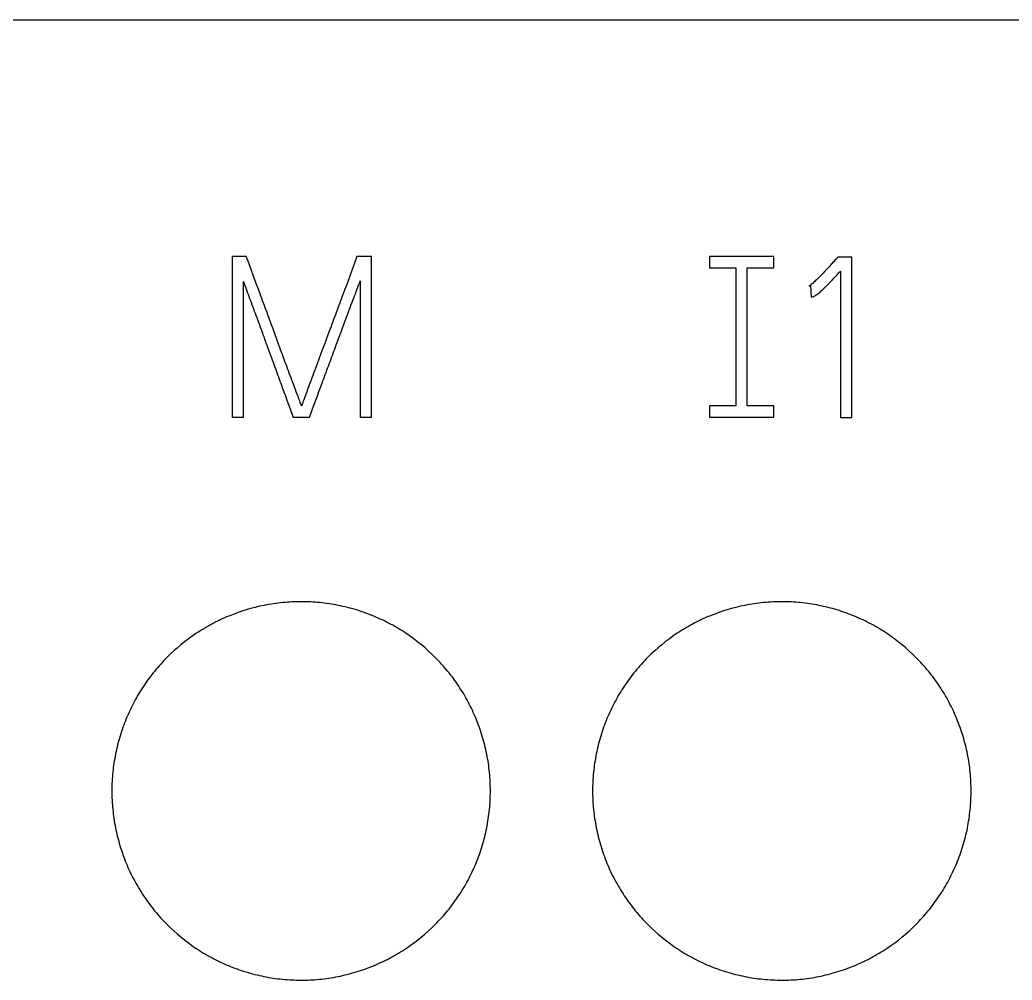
# Model space of a CAD drawing. Extents: x 0 to 420, y 0 to 297.
# Drawn here: x 102.65 to 113.14, y 224.64 to 234.79 of the extents above; entities that cross this region are included whole.
import ezdxf

# ---------------------------------------------------------------- set-up
doc = ezdxf.new("R2010")
doc.units = 0
doc.header["$LTSCALE"] = 23.1
doc.layers.add('10000_FRONT', color=7, linetype='CONTINUOUS')
doc.layers.add('10500_FRONT_LABELING', color=7, linetype='CONTINUOUS')

msp = doc.modelspace()

# ---------------------------------------------------------------- linework, layer by layer
at = {"layer": '10000_FRONT', "color": 7, "linetype": 'CONTINUOUS'}
msp.add_line((90.196, 234.789), (161.696, 234.789), dxfattribs=at)
for points, knots in [([(107.626, 226.639), (107.626, 226.705), (107.623, 226.771), (107.61, 226.9), (107.601, 226.964), (107.575, 227.092), (107.56, 227.155), (107.531, 227.249), (107.521, 227.28), (107.499, 227.342), (107.487, 227.373), (107.45, 227.463), (107.394, 227.581), (107.328, 227.693), (107.273, 227.774), (107.255, 227.801), (107.216, 227.854), (107.195, 227.88), (107.133, 227.956), (107.089, 228.005), (106.951, 228.143), (106.85, 228.226), (106.728, 228.309), (106.714, 228.318), (106.686, 228.336), (106.672, 228.344), (106.629, 228.37), (106.601, 228.386), (106.514, 228.433), (106.455, 228.461), (106.334, 228.511), (106.273, 228.533), (106.179, 228.562), (106.147, 228.571), (106.083, 228.587), (106.051, 228.594), (105.954, 228.614), (105.824, 228.633), (105.693, 228.639), (105.563, 228.64), (105.497, 228.636), (105.398, 228.627), (105.366, 228.623), (105.3, 228.613), (105.138, 228.585), (104.982, 228.537), (104.83, 228.475), (104.8, 228.461), (104.755, 228.44), (104.741, 228.433), (104.711, 228.418), (104.638, 228.38), (104.568, 228.338), (104.405, 228.229), (104.304, 228.146), (104.188, 228.029), (104.165, 228.005), (104.121, 227.957), (104.1, 227.932), (104.037, 227.856), (103.999, 227.804), (103.926, 227.696), (103.893, 227.64), (103.847, 227.553), (103.832, 227.524), (103.804, 227.464), (103.79, 227.434), (103.753, 227.343), (103.709, 227.221), (103.678, 227.095), (103.658, 226.999), (103.653, 226.967), (103.643, 226.902), (103.639, 226.869), (103.629, 226.771), (103.626, 226.705), (103.626, 226.639)], [0, 0, 0, 0, 0.03125, 0.03125, 0.0625, 0.0625, 0.09375, 0.09375, 0.109375, 0.109375, 0.125, 0.125, 0.15625, 0.1875, 0.1875, 0.203125, 0.203125, 0.21875, 0.21875, 0.25, 0.25, 0.3125, 0.3125, 0.320312, 0.320312, 0.328125, 0.328125, 0.34375, 0.34375, 0.375, 0.375, 0.40625, 0.40625, 0.421875, 0.421875, 0.4375, 0.4375, 0.46875, 0.5, 0.5, 0.53125, 0.53125, 0.546875, 0.546875, 0.5625, 0.625, 0.625, 0.640625, 0.640625, 0.648438, 0.648438, 0.65625, 0.6875, 0.6875, 0.75, 0.75, 0.765625, 0.765625, 0.78125, 0.78125, 0.8125, 0.8125, 0.84375, 0.84375, 0.859375, 0.859375, 0.875, 0.875, 0.90625, 0.9375, 0.9375, 0.953125, 0.953125, 0.96875, 0.96875, 1, 1, 1, 1]), ([(112.706, 226.639), (112.706, 226.705), (112.703, 226.771), (112.69, 226.9), (112.681, 226.964), (112.655, 227.092), (112.64, 227.155), (112.611, 227.249), (112.601, 227.28), (112.579, 227.342), (112.567, 227.373), (112.53, 227.463), (112.474, 227.581), (112.408, 227.693), (112.353, 227.774), (112.335, 227.801), (112.296, 227.854), (112.275, 227.88), (112.213, 227.956), (112.169, 228.005), (112.031, 228.143), (111.93, 228.226), (111.808, 228.309), (111.794, 228.318), (111.766, 228.336), (111.752, 228.344), (111.709, 228.37), (111.681, 228.386), (111.594, 228.433), (111.535, 228.461), (111.414, 228.511), (111.353, 228.533), (111.259, 228.562), (111.227, 228.571), (111.163, 228.587), (111.131, 228.594), (111.034, 228.614), (110.904, 228.633), (110.773, 228.639), (110.643, 228.64), (110.577, 228.636), (110.478, 228.627), (110.446, 228.623), (110.38, 228.613), (110.218, 228.585), (110.062, 228.537), (109.91, 228.475), (109.88, 228.461), (109.835, 228.44), (109.821, 228.433), (109.791, 228.418), (109.718, 228.38), (109.648, 228.338), (109.485, 228.229), (109.384, 228.146), (109.268, 228.029), (109.245, 228.005), (109.201, 227.957), (109.18, 227.932), (109.117, 227.856), (109.079, 227.804), (109.006, 227.696), (108.973, 227.64), (108.927, 227.553), (108.912, 227.524), (108.884, 227.464), (108.87, 227.434), (108.833, 227.343), (108.789, 227.221), (108.758, 227.095), (108.738, 226.999), (108.733, 226.967), (108.723, 226.902), (108.719, 226.869), (108.709, 226.771), (108.706, 226.705), (108.706, 226.639)], [0, 0, 0, 0, 0.03125, 0.03125, 0.0625, 0.0625, 0.09375, 0.09375, 0.109375, 0.109375, 0.125, 0.125, 0.15625, 0.1875, 0.1875, 0.203125, 0.203125, 0.21875, 0.21875, 0.25, 0.25, 0.3125, 0.3125, 0.320312, 0.320312, 0.328125, 0.328125, 0.34375, 0.34375, 0.375, 0.375, 0.40625, 0.40625, 0.421875, 0.421875, 0.4375, 0.4375, 0.46875, 0.5, 0.5, 0.53125, 0.53125, 0.546875, 0.546875, 0.5625, 0.625, 0.625, 0.640625, 0.640625, 0.648438, 0.648438, 0.65625, 0.6875, 0.6875, 0.75, 0.75, 0.765625, 0.765625, 0.78125, 0.78125, 0.8125, 0.8125, 0.84375, 0.84375, 0.859375, 0.859375, 0.875, 0.875, 0.90625, 0.9375, 0.9375, 0.953125, 0.953125, 0.96875, 0.96875, 1, 1, 1, 1]), ([(103.626, 226.639), (103.626, 226.574), (103.629, 226.508), (103.642, 226.379), (103.652, 226.315), (103.677, 226.187), (103.693, 226.124), (103.721, 226.03), (103.731, 225.999), (103.753, 225.937), (103.765, 225.906), (103.802, 225.816), (103.858, 225.698), (103.925, 225.586), (103.979, 225.505), (103.998, 225.478), (104.037, 225.425), (104.057, 225.399), (104.119, 225.322), (104.163, 225.274), (104.302, 225.135), (104.402, 225.052), (104.525, 224.97), (104.539, 224.961), (104.566, 224.943), (104.581, 224.934), (104.623, 224.909), (104.652, 224.893), (104.738, 224.846), (104.797, 224.818), (104.918, 224.768), (104.979, 224.746), (105.073, 224.717), (105.105, 224.708), (105.169, 224.692), (105.201, 224.685), (105.298, 224.665), (105.428, 224.646), (105.559, 224.64), (105.69, 224.639), (105.755, 224.642), (105.854, 224.652), (105.887, 224.656), (105.952, 224.666), (105.984, 224.672), (106.081, 224.691), (106.144, 224.707), (106.269, 224.745), (106.331, 224.767), (106.422, 224.804), (106.452, 224.818), (106.497, 224.839), (106.511, 224.846), (106.541, 224.861), (106.614, 224.899), (106.684, 224.941), (106.847, 225.05), (106.948, 225.133), (107.065, 225.25), (107.087, 225.273), (107.131, 225.322), (107.153, 225.347), (107.215, 225.423), (107.253, 225.475), (107.326, 225.583), (107.359, 225.639), (107.406, 225.726), (107.42, 225.755), (107.449, 225.815), (107.462, 225.845), (107.499, 225.936), (107.543, 226.058), (107.575, 226.184), (107.594, 226.28), (107.599, 226.312), (107.609, 226.377), (107.613, 226.41), (107.623, 226.508), (107.626, 226.574), (107.626, 226.639)], [0, 0, 0, 0, 0.03125, 0.03125, 0.0625, 0.0625, 0.09375, 0.09375, 0.109375, 0.109375, 0.125, 0.125, 0.15625, 0.1875, 0.1875, 0.203125, 0.203125, 0.21875, 0.21875, 0.25, 0.25, 0.3125, 0.3125, 0.320312, 0.320312, 0.328125, 0.328125, 0.34375, 0.34375, 0.375, 0.375, 0.40625, 0.40625, 0.421875, 0.421875, 0.4375, 0.4375, 0.46875, 0.5, 0.5, 0.53125, 0.53125, 0.546875, 0.546875, 0.5625, 0.5625, 0.59375, 0.59375, 0.625, 0.625, 0.640625, 0.640625, 0.648438, 0.648438, 0.65625, 0.6875, 0.6875, 0.75, 0.75, 0.765625, 0.765625, 0.78125, 0.78125, 0.8125, 0.8125, 0.84375, 0.84375, 0.859375, 0.859375, 0.875, 0.875, 0.90625, 0.9375, 0.9375, 0.953125, 0.953125, 0.96875, 0.96875, 1, 1, 1, 1]), ([(108.706, 226.639), (108.706, 226.574), (108.709, 226.508), (108.722, 226.379), (108.732, 226.315), (108.757, 226.187), (108.773, 226.124), (108.801, 226.03), (108.811, 225.999), (108.833, 225.937), (108.845, 225.906), (108.882, 225.816), (108.938, 225.698), (109.005, 225.586), (109.059, 225.505), (109.078, 225.478), (109.117, 225.425), (109.137, 225.399), (109.199, 225.322), (109.243, 225.274), (109.382, 225.135), (109.482, 225.052), (109.605, 224.97), (109.619, 224.961), (109.646, 224.943), (109.661, 224.934), (109.703, 224.909), (109.732, 224.893), (109.818, 224.846), (109.877, 224.818), (109.998, 224.768), (110.059, 224.746), (110.153, 224.717), (110.185, 224.708), (110.249, 224.692), (110.281, 224.685), (110.378, 224.665), (110.508, 224.646), (110.639, 224.64), (110.77, 224.639), (110.835, 224.642), (110.934, 224.652), (110.967, 224.656), (111.032, 224.666), (111.064, 224.672), (111.161, 224.691), (111.224, 224.707), (111.349, 224.745), (111.411, 224.767), (111.502, 224.804), (111.532, 224.818), (111.577, 224.839), (111.591, 224.846), (111.621, 224.861), (111.694, 224.899), (111.764, 224.941), (111.927, 225.05), (112.028, 225.133), (112.145, 225.25), (112.167, 225.273), (112.211, 225.322), (112.233, 225.347), (112.295, 225.423), (112.333, 225.475), (112.406, 225.583), (112.439, 225.639), (112.486, 225.726), (112.5, 225.755), (112.529, 225.815), (112.542, 225.845), (112.579, 225.936), (112.623, 226.058), (112.655, 226.184), (112.674, 226.28), (112.679, 226.312), (112.689, 226.377), (112.693, 226.41), (112.703, 226.508), (112.706, 226.574), (112.706, 226.639)], [0, 0, 0, 0, 0.03125, 0.03125, 0.0625, 0.0625, 0.09375, 0.09375, 0.109375, 0.109375, 0.125, 0.125, 0.15625, 0.1875, 0.1875, 0.203125, 0.203125, 0.21875, 0.21875, 0.25, 0.25, 0.3125, 0.3125, 0.320312, 0.320312, 0.328125, 0.328125, 0.34375, 0.34375, 0.375, 0.375, 0.40625, 0.40625, 0.421875, 0.421875, 0.4375, 0.4375, 0.46875, 0.5, 0.5, 0.53125, 0.53125, 0.546875, 0.546875, 0.5625, 0.5625, 0.59375, 0.59375, 0.625, 0.625, 0.640625, 0.640625, 0.648438, 0.648438, 0.65625, 0.6875, 0.6875, 0.75, 0.75, 0.765625, 0.765625, 0.78125, 0.78125, 0.8125, 0.8125, 0.84375, 0.84375, 0.859375, 0.859375, 0.875, 0.875, 0.90625, 0.9375, 0.9375, 0.953125, 0.953125, 0.96875, 0.96875, 1, 1, 1, 1])]:
    msp.add_open_spline(points, degree=3, knots=knots, dxfattribs=at)
at = {"layer": '10500_FRONT_LABELING', "color": 7, "linetype": 'CONTINUOUS'}
for p, q in [((104.896, 232.289), (104.896, 230.589)), ((105.047, 232.289), (104.896, 232.289)), ((106.37, 232.289), (106.216, 232.289)), ((106.37, 230.589), (106.37, 232.289)), ((109.941, 232.289), (109.941, 232.169)), ((110.621, 232.289), (109.941, 232.289)), ((110.621, 232.169), (110.621, 232.289)), ((111.296, 232.28), (111.279, 232.261)), ((111.444, 232.28), (111.296, 232.28)), ((111.444, 230.587), (111.444, 232.28)), ((109.941, 232.169), (110.221, 232.169)), ((110.221, 232.169), (110.221, 230.709)), ((110.341, 230.709), (110.341, 232.169)), ((110.341, 232.169), (110.621, 232.169)), ((111.326, 232.134), (111.326, 230.587)), ((105.016, 230.589), (105.016, 232.025)), ((106.25, 232.03), (106.25, 230.589)), ((110.996, 231.976), (111.01, 231.981)), ((111.01, 231.981), (111.017, 231.86)), ((109.941, 230.709), (109.941, 230.589)), ((110.221, 230.709), (109.941, 230.709)), ((110.621, 230.709), (110.341, 230.709)), ((110.621, 230.589), (110.621, 230.709)), ((104.896, 230.589), (105.016, 230.589)), ((105.542, 230.589), (105.714, 230.589)), ((106.25, 230.589), (106.37, 230.589)), ((109.941, 230.589), (110.621, 230.589)), ((111.326, 230.587), (111.444, 230.587))]:
    msp.add_line(p, q, dxfattribs=at)
for points, knots in [([(105.632, 230.71), (105.624, 230.726), (105.618, 230.742), (105.606, 230.775), (105.599, 230.791), (105.581, 230.841), (105.569, 230.873), (105.532, 230.972), (105.507, 231.038), (105.458, 231.169), (105.434, 231.235), (105.397, 231.334), (105.385, 231.367), (105.361, 231.433), (105.35, 231.466), (105.326, 231.532), (105.314, 231.565), (105.29, 231.631), (105.278, 231.664), (105.253, 231.73), (105.241, 231.762), (105.216, 231.828), (105.156, 231.993), (105.096, 232.158), (105.047, 232.289)], [0, 0, 0, 0, 0.03125, 0.03125, 0.0625, 0.0625, 0.125, 0.125, 0.25, 0.25, 0.375, 0.375, 0.4375, 0.4375, 0.5, 0.5, 0.5625, 0.5625, 0.625, 0.625, 0.6875, 0.6875, 0.75, 1, 1, 1, 1]), ([(106.216, 232.289), (106.168, 232.158), (106.12, 232.026), (106.046, 231.829), (106.022, 231.763), (105.972, 231.631), (105.948, 231.566), (105.874, 231.368), (105.826, 231.237), (105.752, 231.039), (105.728, 230.974), (105.691, 230.875), (105.679, 230.842), (105.661, 230.792), (105.655, 230.776), (105.643, 230.743), (105.637, 230.726), (105.632, 230.71)], [0, 0, 0, 0, 0.25, 0.25, 0.375, 0.375, 0.5, 0.5, 0.75, 0.75, 0.875, 0.875, 0.9375, 0.9375, 0.96875, 0.96875, 1, 1, 1, 1]), ([(111.279, 232.261), (111.268, 232.249), (111.257, 232.236), (111.234, 232.212), (111.223, 232.199), (111.189, 232.162), (111.166, 232.138), (111.12, 232.089), (111.096, 232.065), (111.06, 232.03), (111.048, 232.018), (111.029, 232.002), (111.023, 231.996), (111.01, 231.986), (111.003, 231.98), (110.996, 231.976)], [0, 0, 0, 0, 0.125, 0.125, 0.25, 0.25, 0.5, 0.5, 0.75, 0.75, 0.875, 0.875, 0.9375, 0.9375, 1, 1, 1, 1]), ([(111.017, 231.86), (111.022, 231.86), (111.026, 231.861), (111.035, 231.863), (111.039, 231.864), (111.047, 231.867), (111.051, 231.869), (111.059, 231.873), (111.062, 231.876), (111.073, 231.883), (111.08, 231.888), (111.094, 231.899), (111.1, 231.905), (111.12, 231.922), (111.132, 231.934), (111.158, 231.958), (111.17, 231.97), (111.207, 232.007), (111.231, 232.032), (111.279, 232.083), (111.303, 232.108), (111.326, 232.134)], [0, 0, 0, 0, 0.03125, 0.03125, 0.0625, 0.0625, 0.09375, 0.09375, 0.125, 0.125, 0.1875, 0.1875, 0.25, 0.25, 0.375, 0.375, 0.5, 0.5, 0.75, 0.75, 1, 1, 1, 1]), ([(105.016, 232.025), (105.037, 231.965), (105.059, 231.905), (105.104, 231.786), (105.126, 231.726), (105.17, 231.607), (105.192, 231.547), (105.236, 231.427), (105.257, 231.367), (105.29, 231.278), (105.301, 231.248), (105.324, 231.188), (105.335, 231.158), (105.367, 231.068), (105.389, 231.008), (105.454, 230.829), (105.498, 230.709), (105.542, 230.589)], [0, 0, 0, 0, 0.125, 0.125, 0.25, 0.25, 0.375, 0.375, 0.5, 0.5, 0.5625, 0.5625, 0.625, 0.625, 0.75, 0.75, 1, 1, 1, 1]), ([(105.714, 230.589), (105.759, 230.71), (105.803, 230.83), (105.87, 231.01), (105.892, 231.07), (105.926, 231.16), (105.937, 231.19), (105.959, 231.25), (105.97, 231.28), (106.003, 231.37), (106.025, 231.43), (106.07, 231.55), (106.092, 231.61), (106.137, 231.73), (106.159, 231.79), (106.205, 231.91), (106.228, 231.97), (106.25, 232.03)], [0, 0, 0, 0, 0.25, 0.25, 0.375, 0.375, 0.4375, 0.4375, 0.5, 0.5, 0.625, 0.625, 0.75, 0.75, 0.875, 0.875, 1, 1, 1, 1])]:
    msp.add_open_spline(points, degree=3, knots=knots, dxfattribs=at)

doc.saveas('drawing.dxf')
